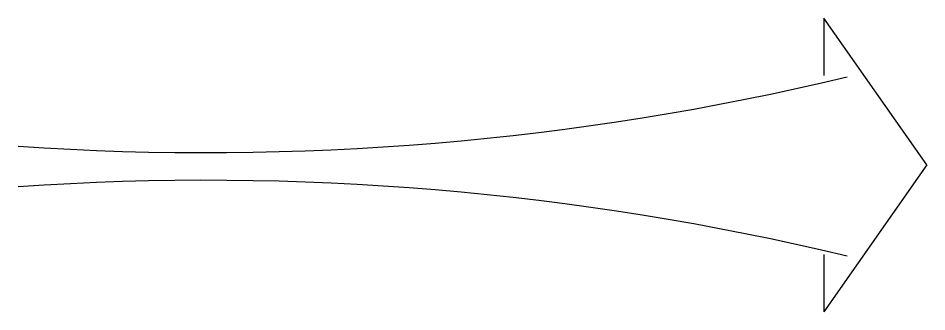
# Model space of a CAD drawing. Header units: centimetres. Extents: x 31 to 22766, y 238 to 3306.
# Drawn here: x 629.54 to 659.92, y 1991.23 to 2001.06 of the extents above; entities that cross this region are included whole.
import ezdxf
from ezdxf.xclip import XClip

# ---------------------------------------------------------------- set-up
doc = ezdxf.new("R2010")
doc.units = ezdxf.units.CM
doc.header["$XCLIPFRAME"] = 0
doc.layers.add('DAIKIN', color=4, linetype='Continuous')

# ---------------------------------------------------------------- blocks, each defined once
blk = doc.blocks.new('fxaq 7.1 kw iç ünite')
at = {"layer": 'DAIKIN', "color": 7}
for p, q in [((12615.528, 4061.644), (12613.613, 4061.644)), ((12618.528, 4058.202), (12613.613, 4061.644)), ((12618.528, 4058.202), (12623.443, 4061.644)), ((12623.443, 4061.644), (12621.528, 4061.644))]:
    blk.add_line(p, q, dxfattribs=at)
for centre, start, end in [((12526.168, 4082.304), 346.50322, 3.91761), ((12710.789, 4082.304), 176.08239, 193.49678)]:
    blk.add_arc(centre, 91.847, start, end, dxfattribs=at)
blk = doc.blocks.new('G$CCD2FF134')
at = {"rotation": 90}
blk.add_blockref('fxaq 7.1 kw iç ünite', (1011.093, -12894.404), dxfattribs=at)

msp = doc.modelspace()

# ---------------------------------------------------------------- block references
ref = msp.add_blockref('G$CCD2FF134', (3707.025, 2272.025))
XClip(ref).set_block_clipping_path([(-3470.0000000001, -1889.9999999982), (349.9999999999, 300.0000000019)])

doc.saveas('drawing.dxf')
